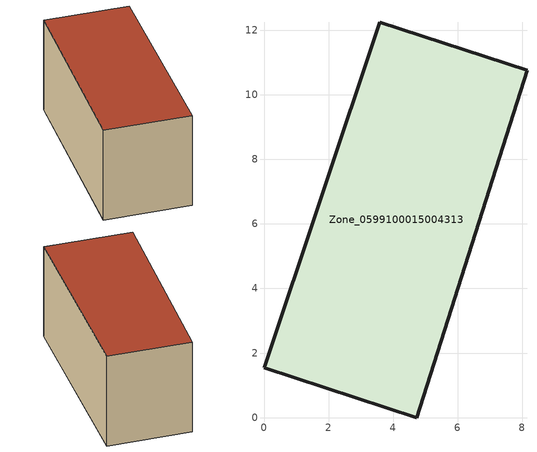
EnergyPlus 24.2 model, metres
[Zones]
Zone_0599100015004313
 floor ground (C_G): 4.73,0 0,1.54 3.59,12.24 8.15,10.76 z0.77
 wall outside (C_F): 4.73,0 8.15,10.76 3.59,12.24 0,1.54 4.73,0 z0.77:6.48
 roof outside (C_R): 0,1.54 4.73,0 8.15,10.76 3.59,12.24 z6.48
[BUILDING]
Pand.0599100015004313: North Axis=0; Terrain=City; Loads Convergence Tolerance Value=0.04; Temperature Convergence Tolerance Value=0.4; Solar Distribution=FullExterior; Maximum Number of Warmup Days=25; Minimum Number of Warmup Days=1
[Site:Location]
Rotterdam.The.Hague.AP_ZH_NLD Design_Conditions: Latitude=51.96; Longitude=4.45; Time Zone=1; Elevation=-4.5
[SITE:GROUNDTEMPERATURE:BUILDINGSURFACE]
18, 18, 18, 18, 18, 18, 18, 18, 18, 18, 18, 18
[MATERIAL] Thermal Absorptance=0.9; Solar Absorptance=0.7; Visible Absorptance=0.7
Name | Roughness | Thickness | Conductivity | Density | Specific Heat
G.TI.1965-1974 | MediumSmooth | 0.15 | 0.882353 | 540 | 1210
F.TI.1965-1974 | Rough | 0.3 | 0.697674 | 1920 | 840
R.TI.1965-1974 | MediumRough | 0.2 | 0.232558 | 1500 | 1000
[CONSTRUCTION]
C_G: G.TI.1965-1974
C_F: F.TI.1965-1974
C_R: R.TI.1965-1974
[ZONE]
Zone_0599100015004313: Type=1; Multiplier=1; Ceiling Height=Autocalculate; Volume=Autocalculate; Floor Area=autocalculate; Part of Total Floor Area=Yes
[ZONEINFILTRATION:DESIGNFLOWRATE]
Infil_Zone_0599100015004313: Zone or ZoneList or Space or SpaceList=Zone_0599100015004313; Schedule=AlwaysOn; Design Flow Rate Calculation Method=Flow/Area; Flow Rate per Floor Area=0.003; Constant Term Coefficient=1; Temperature Term Coefficient=0; Velocity Term Coefficient=0; Velocity Squared Term Coefficient=0
[HVACTEMPLATE:ZONE:IDEALLOADSAIRSYSTEM]
Zone_0599100015004313: Maximum Heating Supply Air Temperature=50; Minimum Cooling Supply Air Temperature=13; Maximum Heating Supply Air Humidity Ratio=0.0156; Minimum Cooling Supply Air Humidity Ratio=0.0077; Heating Limit=NoLimit; Cooling Limit=NoLimit; Dehumidification Control Type=ConstantSensibleHeatRatio; Cooling Sensible Heat Ratio=0.7; Dehumidification Setpoint=60; Humidification Control Type=None; Humidification Setpoint=30; Outdoor Air Method=None; Outdoor Air Flow Rate per Person=0.00944; Outdoor Air Flow Rate per Zone Floor Area=0; Outdoor Air Flow Rate per Zone=0; Demand Controlled Ventilation Type=None; Outdoor Air Economizer Type=NoEconomizer; Heat Recovery Type=None; Sensible Heat Recovery Effectiveness=0.7; Latent Heat Recovery Effectiveness=0.65
[ZONECONTROL:THERMOSTAT]
ThermostatControl_Zone_0599100015004313: Zone or ZoneList=Zone_0599100015004313; Control Type Schedule=DualSetpointControlType; Control 1=Thermostat_Zone_0599100015004313; Temperature Difference Between Cutout And Setpoint=0
[THERMOSTATSETPOINT:DUALSETPOINT]
Thermostat_Zone_0599100015004313: Heating Setpoint Temperature Schedule=HeatingSetpoint_Zone_0599100015004313; Cooling Setpoint Temperature Schedule=CoolingSetpoint_Zone_0599100015004313
[SCHEDULE:COMPACT]
HeatingSetpoint_Zone_0599100015004313: Through: 12/31, For: AllDays, Until: 24:00, 21
CoolingSetpoint_Zone_0599100015004313: Through: 12/31, For: AllDays, Until: 24:00, 24
DualSetpointControlType: Through: 12/31, For: AllDays, Until: 24:00, 4
AlwaysOn: Through: 12/31, For: AllDays, Until: 24:00, 1
